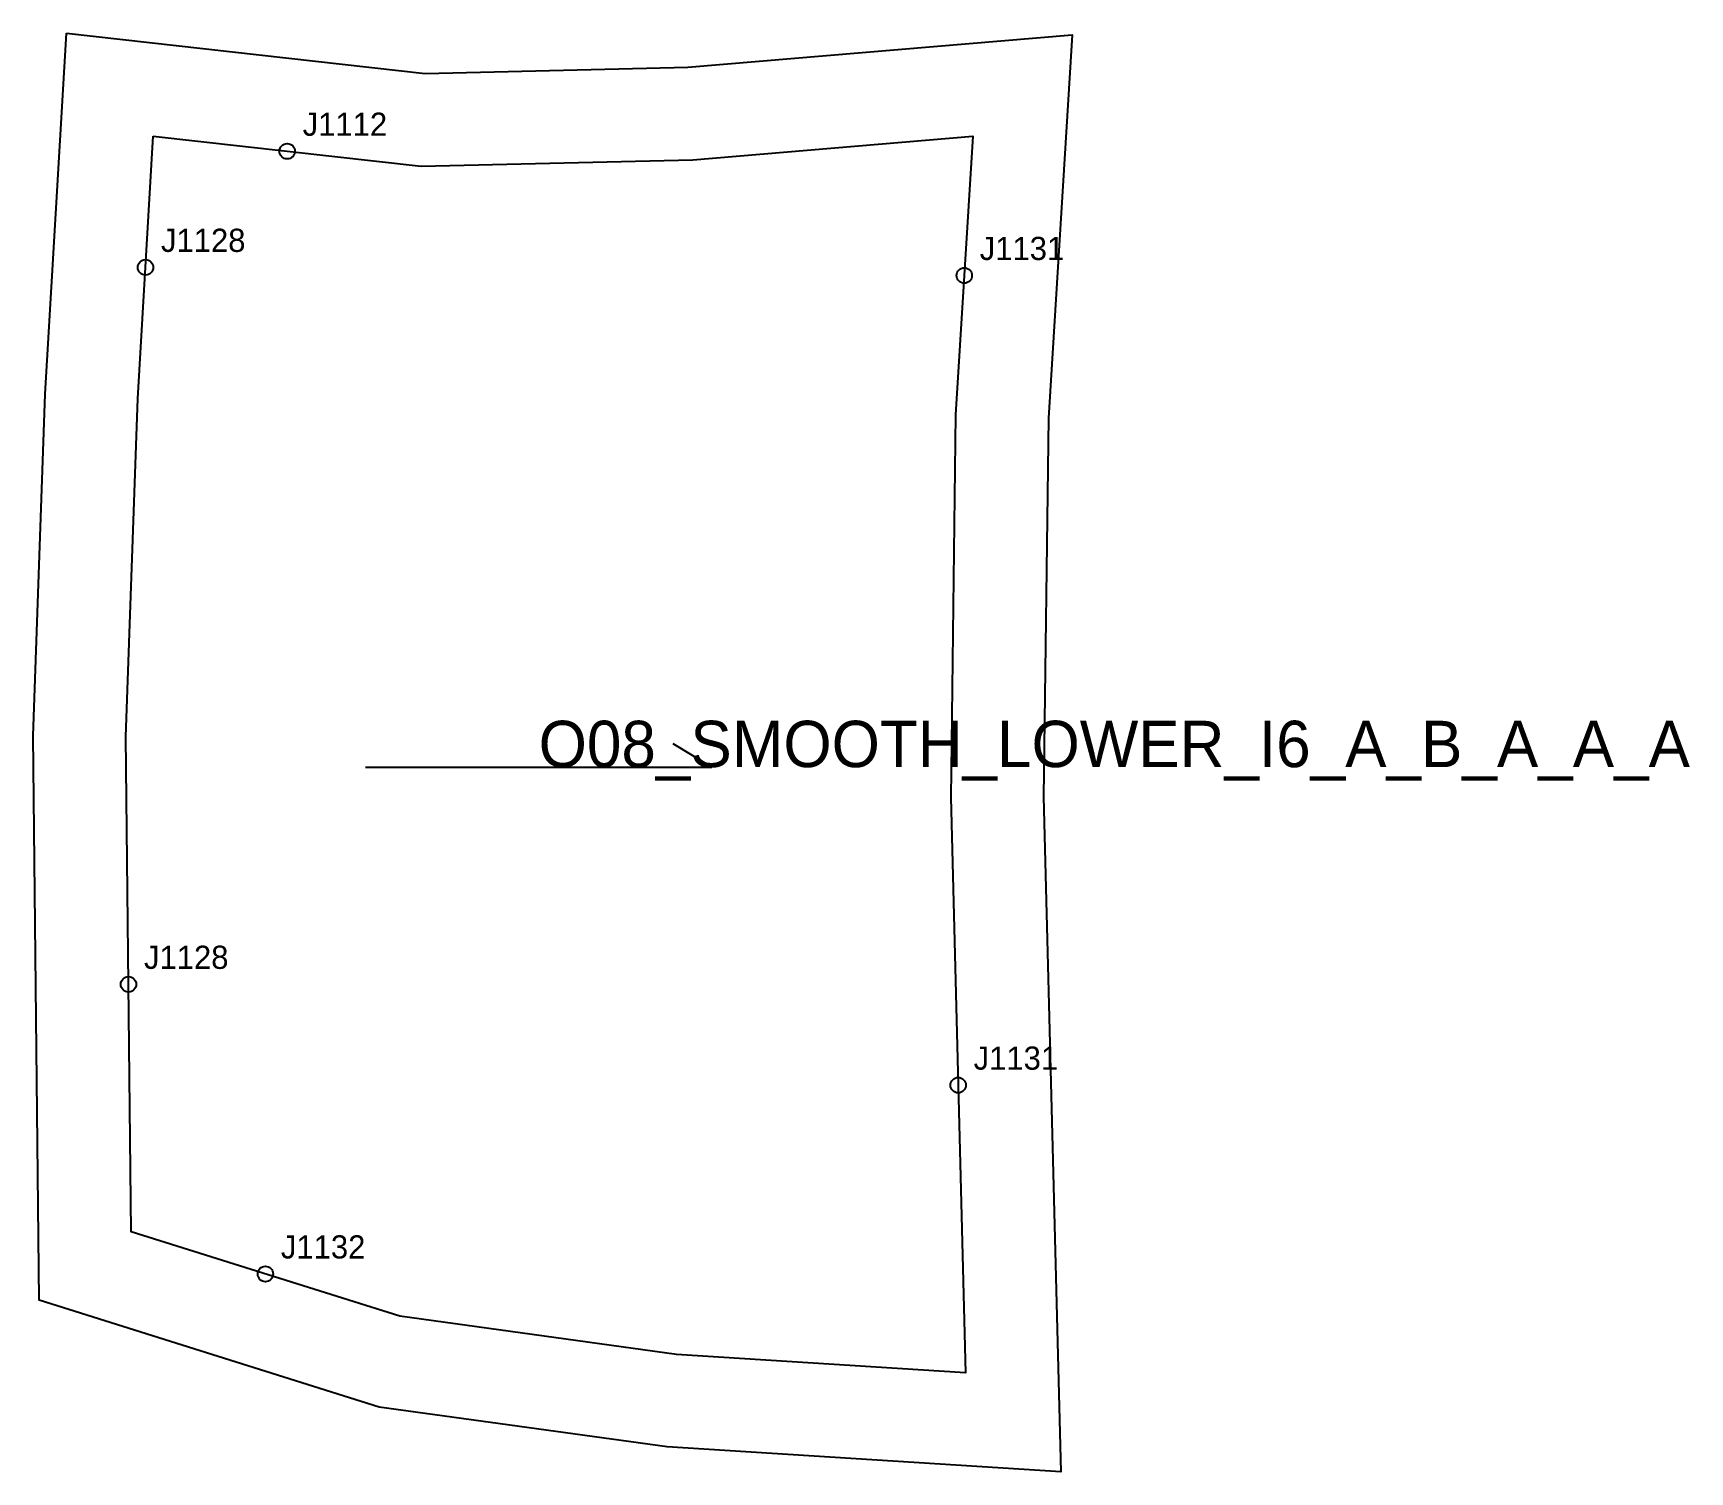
# Model space of a CAD drawing. Header units: millimetres. Extents: x -16 to 199, y -173 to 13.
import ezdxf

# ---------------------------------------------------------------- set-up
doc = ezdxf.new("R2010")
doc.units = ezdxf.units.MM
for name, color, linetype in [('CUT', 1, 'Continuous'), ('GRAIN', 3, 'Continuous'), ('LABEL', 7, 'Continuous'), ('NOTCH', 2, 'Continuous'), ('SEW', 5, 'Continuous')]:
    doc.layers.add(name, color=color, linetype=linetype)

msp = doc.modelspace()

# ---------------------------------------------------------------- linework, layer by layer
at = {"layer": 'CUT'}
msp.add_lwpolyline([(-11.23, 13.34), (35.19, 8.13), (69.16, 8.92), (118.88, 13.13), (115.8, -36.47), (115.17, -85.44), (117.43, -172.74), (66.48, -169.52), (29.24, -164.36), (-14.77, -150.53), (-15.54, -77.54), (-13.99, -33.36), (-11.23, 13.34)], close=True, dxfattribs=at)
at = {"layer": 'GRAIN'}
for p, q in [((72.26, -81.6), (67.26, -78.6)), ((27.46, -81.6), (72.26, -81.6))]:
    msp.add_line(p, q, dxfattribs=at)
at = {"layer": 'NOTCH'}
for centre in [(17.33, -1.94), (-1, -16.96), (104.92, -18.01), (-3.2, -109.69), (104.13, -122.73), (14.51, -147.15)]:
    msp.add_circle(centre, 1, dxfattribs=at)
at = {"layer": 'SEW'}
msp.add_lwpolyline([(0, 0), (34.66, -3.89), (69.81, -3.07), (106.04, 0), (103.8, -36.03), (103.17, -85.51), (105.1, -159.94), (67.69, -157.57), (31.88, -152.61), (-2.87, -141.69), (-3.54, -77.68), (-2, -33.92)], close=True, dxfattribs=at)

# ---------------------------------------------------------------- texts
at = {"layer": 'LABEL'}
for s, height, p in [('J1112', 3, (19.33, 0.06)), ('J1128', 3, (1, -14.96)), ('J1131', 3, (106.92, -16.01)), ('O08_SMOOTH_LOWER_I6_A_B_A_A_A', 6, (49.86, -81.6)), ('J1128', 3, (-1.2, -107.69)), ('J1131', 3, (106.13, -120.73)), ('J1132', 3, (16.51, -145.15))]:
    msp.add_text(s, height=height, dxfattribs=at).set_placement(p)

doc.saveas('drawing.dxf')
